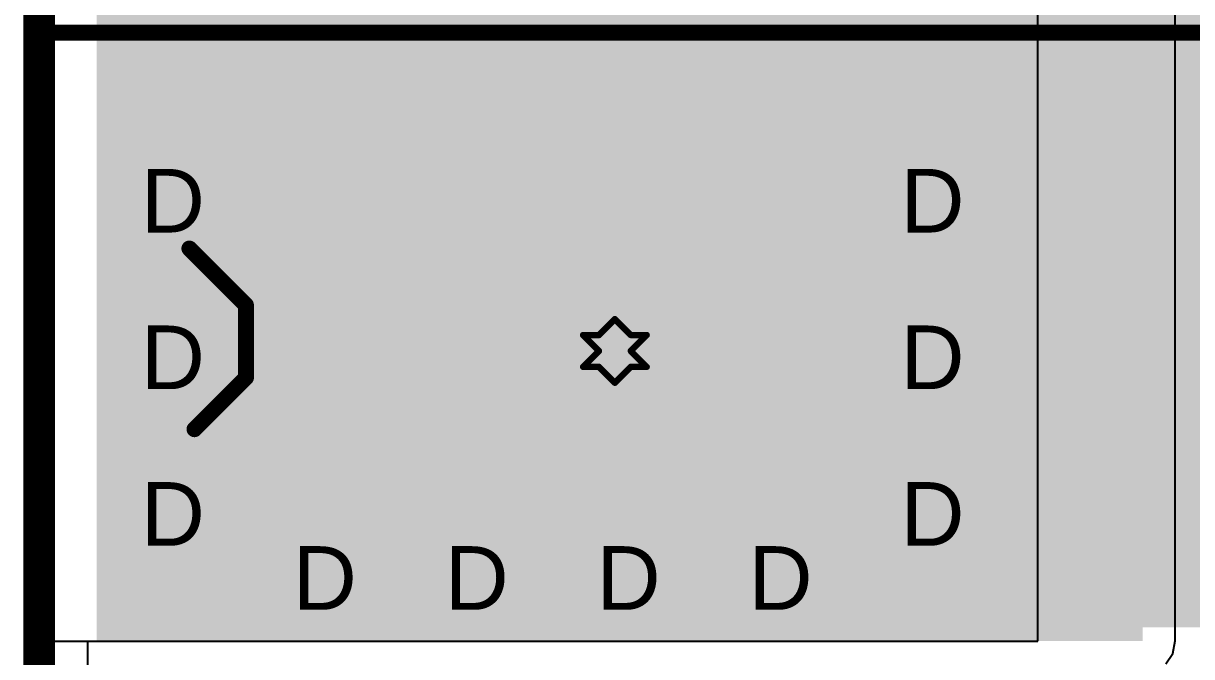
# Model space of a CAD drawing. Header units: inches. Extents: x 0 to 5401, y 0 to 5414.
# Drawn here: x -0.13 to 9.2, y 44.39 to 49.45 of the extents above; entities that cross this region are included whole.
import ezdxf

# ---------------------------------------------------------------- set-up
doc = ezdxf.new("R2010")
doc.units = ezdxf.units.IN
for name, color, linetype in [('Board Outline', 216, 'Continuous'), ('Bottom Layer', 5, 'Continuous'), ('Bottom Solder', 6, 'Continuous'), ('Drill Drawing', 1, 'Continuous'), ('Layer 1', 16, 'Continuous'), ('Layer 2', 76, 'Continuous'), ('Pad Holes', 156, 'Continuous'), ('Top Layer', 1, 'Continuous'), ('Top Overlay', 2, 'Continuous'), ('Top Solder', 216, 'Continuous'), ('Via Holes', 16, 'Continuous')]:
    doc.layers.add(name, color=color, linetype=linetype)
doc.styles.add('Arial', font='', dxfattribs={"height": 0.2})
doc.styles.get('Arial').set_extended_font_data('Arial')

# ---------------------------------------------------------------- blocks, each defined once
blk = doc.blocks.new('1715721_195')
at = {"layer": 'Bottom Layer'}
blk.add_hatch(color=5, dxfattribs=at).paths.add_polyline_path([(-3.79, 1.25), (-1.29, 1.25), (-1.29, -1.25), (-3.79, -1.25)])
at = {"layer": 'Bottom Solder'}
blk.add_hatch(color=6, dxfattribs=at).paths.add_polyline_path([(-3.8916, 1.3516), (-1.1884, 1.3516), (-1.1884, -1.3516), (-3.8916, -1.3516)])
at = {"layer": 'Layer 1'}
h = blk.add_hatch(color=16, dxfattribs=at)
edge = h.paths.add_edge_path()
edge.add_arc((-2.54, 0), 1.25, 0, 360)
at = {"layer": 'Layer 2'}
h = blk.add_hatch(color=76, dxfattribs=at)
edge = h.paths.add_edge_path()
edge.add_arc((-2.54, 0), 1.25, 0, 360)
at = {"layer": 'Pad Holes'}
h = blk.add_hatch(color=7, dxfattribs=at)
edge = h.paths.add_edge_path()
edge.add_arc((-2.54, 0), 0.65, 0, 360)
at = {"layer": 'Top Layer'}
blk.add_hatch(color=1, dxfattribs=at).paths.add_polyline_path([(-3.79, 1.25), (-1.29, 1.25), (-1.29, -1.25), (-3.79, -1.25)])
at = {"layer": 'Top Solder'}
blk.add_hatch(color=216, dxfattribs=at).paths.add_polyline_path([(-3.8916, 1.3516), (-1.1884, 1.3516), (-1.1884, -1.3516), (-3.8916, -1.3516)])
at = {"layer": 'Top Overlay'}
for points in [[(-5.08, -4.6, 0.127, 0.127, 0), (-5.08, 5.2, 0.127, 0.127, 0)], [(-3.3578, -3.3985, 0.127, 0.127, 0), (-2.9057, -2.9464, 0.127, 0.127, 0)], [(-2.3267, -2.9464, 0.127, 0.127, 0), (-2.9057, -2.9464, 0.127, 0.127, 0)], [(-1.9151, -3.3579, 0.127, 0.127, 0), (-2.3267, -2.9464, 0.127, 0.127, 0)], [(5.08, -4.6, 0.127, 0.127, 0), (-5.08, -4.6, 0.127, 0.127, 0)]]:
    blk.add_lwpolyline(points, format="xyseb", dxfattribs=at)
for points in [[(-2.9375, -2.9464, 0.0635, 0.0635, 1), (-2.874, -2.9464, 0.0635, 0.0635, 1)], [(-2.9375, -2.9464, 0.0635, 0.0635, 1), (-2.874, -2.9464, 0.0635, 0.0635, 1)], [(-2.3584, -2.9464, 0.0635, 0.0635, 1), (-2.2949, -2.9464, 0.0635, 0.0635, 1)], [(-2.3584, -2.9464, 0.0635, 0.0635, 1), (-2.2949, -2.9464, 0.0635, 0.0635, 1)], [(-3.3896, -3.3985, 0.0635, 0.0635, 1), (-3.3261, -3.3985, 0.0635, 0.0635, 1)], [(-1.9469, -3.3579, 0.0635, 0.0635, 1), (-1.8834, -3.3579, 0.0635, 0.0635, 1)], [(-5.1117, -4.6, 0.0635, 0.0635, 1), (-5.0483, -4.6, 0.0635, 0.0635, 1)], [(-5.1117, -4.6, 0.0635, 0.0635, 1), (-5.0483, -4.6, 0.0635, 0.0635, 1)]]:
    blk.add_lwpolyline(points, format="xyseb", close=True, dxfattribs=at)

msp = doc.modelspace()

# ---------------------------------------------------------------- hatches: boundary and pattern name
at = {"layer": 'Bottom Layer'}
msp.add_hatch(color=5, dxfattribs=at).paths.add_polyline_path([(0.4572, 44.5196), (8.8138, 44.5196), (8.8138, 58.9468), (0.4572, 58.9468)])
h = msp.add_hatch(color=5, dxfattribs=at)
edge = h.paths.add_edge_path()
edge.add_arc((1.0307, 48.0846), 0.3, 0, 360)
h = msp.add_hatch(color=5, dxfattribs=at)
edge = h.paths.add_edge_path()
edge.add_arc((7.0975, 48.0846), 0.3, 0, 360)
h = msp.add_hatch(color=5, dxfattribs=at)
edge = h.paths.add_edge_path()
edge.add_arc((1.0307, 46.8346), 0.3, 0, 360)
h = msp.add_hatch(color=5, dxfattribs=at)
edge = h.paths.add_edge_path()
edge.add_arc((7.0975, 46.8346), 0.3, 0, 360)
h = msp.add_hatch(color=5, dxfattribs=at)
edge = h.paths.add_edge_path()
edge.add_arc((1.0307, 45.5846), 0.3, 0, 360)
h = msp.add_hatch(color=5, dxfattribs=at)
edge = h.paths.add_edge_path()
edge.add_arc((7.0975, 45.5846), 0.3, 0, 360)
h = msp.add_hatch(color=5, dxfattribs=at)
edge = h.paths.add_edge_path()
edge.add_arc((2.244, 45.0731), 0.3, 0, 360)
h = msp.add_hatch(color=5, dxfattribs=at)
edge = h.paths.add_edge_path()
edge.add_arc((3.4574, 45.0731), 0.3, 0, 360)
h = msp.add_hatch(color=5, dxfattribs=at)
edge = h.paths.add_edge_path()
edge.add_arc((4.6708, 45.0731), 0.3, 0, 360)
h = msp.add_hatch(color=5, dxfattribs=at)
edge = h.paths.add_edge_path()
edge.add_arc((5.8842, 45.0731), 0.3, 0, 360)
at = {"layer": 'Bottom Solder'}
h = msp.add_hatch(color=6, dxfattribs=at)
edge = h.paths.add_edge_path()
edge.add_arc((1.0307, 48.0846), 0.4016, 0, 360)
h = msp.add_hatch(color=6, dxfattribs=at)
edge = h.paths.add_edge_path()
edge.add_arc((7.0975, 48.0846), 0.4016, 0, 360)
h = msp.add_hatch(color=6, dxfattribs=at)
edge = h.paths.add_edge_path()
edge.add_arc((1.0307, 46.8346), 0.4016, 0, 360)
h = msp.add_hatch(color=6, dxfattribs=at)
edge = h.paths.add_edge_path()
edge.add_arc((7.0975, 46.8346), 0.4016, 0, 360)
h = msp.add_hatch(color=6, dxfattribs=at)
edge = h.paths.add_edge_path()
edge.add_arc((1.0307, 45.5846), 0.4016, 0, 360)
h = msp.add_hatch(color=6, dxfattribs=at)
edge = h.paths.add_edge_path()
edge.add_arc((7.0975, 45.5846), 0.4016, 0, 360)
h = msp.add_hatch(color=6, dxfattribs=at)
edge = h.paths.add_edge_path()
edge.add_arc((2.244, 45.0731), 0.4016, 0, 360)
h = msp.add_hatch(color=6, dxfattribs=at)
edge = h.paths.add_edge_path()
edge.add_arc((3.4574, 45.0731), 0.4016, 0, 360)
h = msp.add_hatch(color=6, dxfattribs=at)
edge = h.paths.add_edge_path()
edge.add_arc((4.6708, 45.0731), 0.4016, 0, 360)
h = msp.add_hatch(color=6, dxfattribs=at)
edge = h.paths.add_edge_path()
edge.add_arc((5.8842, 45.0731), 0.4016, 0, 360)
at = {"layer": 'Layer 1'}
h = msp.add_hatch(color=16, dxfattribs=at)
edge = h.paths.add_edge_path()
edge.add_arc((1.0307, 48.0846), 0.3, 0, 360)
h = msp.add_hatch(color=16, dxfattribs=at)
edge = h.paths.add_edge_path()
edge.add_arc((7.0975, 48.0846), 0.3, 0, 360)
h = msp.add_hatch(color=16, dxfattribs=at)
edge = h.paths.add_edge_path()
edge.add_arc((1.0307, 46.8346), 0.3, 0, 360)
h = msp.add_hatch(color=16, dxfattribs=at)
edge = h.paths.add_edge_path()
edge.add_arc((7.0975, 46.8346), 0.3, 0, 360)
h = msp.add_hatch(color=16, dxfattribs=at)
edge = h.paths.add_edge_path()
edge.add_arc((1.0307, 45.5846), 0.3, 0, 360)
h = msp.add_hatch(color=16, dxfattribs=at)
edge = h.paths.add_edge_path()
edge.add_arc((7.0975, 45.5846), 0.3, 0, 360)
h = msp.add_hatch(color=16, dxfattribs=at)
edge = h.paths.add_edge_path()
edge.add_arc((2.244, 45.0731), 0.3, 0, 360)
h = msp.add_hatch(color=16, dxfattribs=at)
edge = h.paths.add_edge_path()
edge.add_arc((3.4574, 45.0731), 0.3, 0, 360)
h = msp.add_hatch(color=16, dxfattribs=at)
edge = h.paths.add_edge_path()
edge.add_arc((4.6708, 45.0731), 0.3, 0, 360)
h = msp.add_hatch(color=16, dxfattribs=at)
edge = h.paths.add_edge_path()
edge.add_arc((5.8842, 45.0731), 0.3, 0, 360)
at = {"layer": 'Layer 2'}
h = msp.add_hatch(color=76, dxfattribs=at)
edge = h.paths.add_edge_path()
edge.add_arc((1.0307, 48.0846), 0.3, 0, 360)
h = msp.add_hatch(color=76, dxfattribs=at)
edge = h.paths.add_edge_path()
edge.add_arc((7.0975, 48.0846), 0.3, 0, 360)
h = msp.add_hatch(color=76, dxfattribs=at)
edge = h.paths.add_edge_path()
edge.add_arc((1.0307, 46.8346), 0.3, 0, 360)
h = msp.add_hatch(color=76, dxfattribs=at)
edge = h.paths.add_edge_path()
edge.add_arc((7.0975, 46.8346), 0.3, 0, 360)
h = msp.add_hatch(color=76, dxfattribs=at)
edge = h.paths.add_edge_path()
edge.add_arc((1.0307, 45.5846), 0.3, 0, 360)
h = msp.add_hatch(color=76, dxfattribs=at)
edge = h.paths.add_edge_path()
edge.add_arc((7.0975, 45.5846), 0.3, 0, 360)
h = msp.add_hatch(color=76, dxfattribs=at)
edge = h.paths.add_edge_path()
edge.add_arc((2.244, 45.0731), 0.3, 0, 360)
h = msp.add_hatch(color=76, dxfattribs=at)
edge = h.paths.add_edge_path()
edge.add_arc((3.4574, 45.0731), 0.3, 0, 360)
h = msp.add_hatch(color=76, dxfattribs=at)
edge = h.paths.add_edge_path()
edge.add_arc((4.6708, 45.0731), 0.3, 0, 360)
h = msp.add_hatch(color=76, dxfattribs=at)
edge = h.paths.add_edge_path()
edge.add_arc((5.8842, 45.0731), 0.3, 0, 360)
at = {"layer": 'Top Layer'}
for points in [[(0.4572, 44.6278), (13.5132, 44.6278), (13.5132, 58.9468), (0.4572, 58.9468)], [(0.4572, 44.6278), (16.5762, 44.6278), (16.5762, 49.2252), (0.4572, 49.2252)]]:
    msp.add_hatch(color=1, dxfattribs=at).paths.add_polyline_path(points)
h = msp.add_hatch(color=1, dxfattribs=at)
edge = h.paths.add_edge_path()
edge.add_arc((1.0307, 48.0846), 0.3, 0, 360)
h = msp.add_hatch(color=1, dxfattribs=at)
edge = h.paths.add_edge_path()
edge.add_arc((7.0975, 48.0846), 0.3, 0, 360)
h = msp.add_hatch(color=1, dxfattribs=at)
edge = h.paths.add_edge_path()
edge.add_arc((1.0307, 46.8346), 0.3, 0, 360)
h = msp.add_hatch(color=1, dxfattribs=at)
edge = h.paths.add_edge_path()
edge.add_arc((7.0975, 46.8346), 0.3, 0, 360)
h = msp.add_hatch(color=1, dxfattribs=at)
edge = h.paths.add_edge_path()
edge.add_arc((1.0307, 45.5846), 0.3, 0, 360)
h = msp.add_hatch(color=1, dxfattribs=at)
edge = h.paths.add_edge_path()
edge.add_arc((7.0975, 45.5846), 0.3, 0, 360)
h = msp.add_hatch(color=1, dxfattribs=at)
edge = h.paths.add_edge_path()
edge.add_arc((2.244, 45.0731), 0.3, 0, 360)
h = msp.add_hatch(color=1, dxfattribs=at)
edge = h.paths.add_edge_path()
edge.add_arc((3.4574, 45.0731), 0.3, 0, 360)
h = msp.add_hatch(color=1, dxfattribs=at)
edge = h.paths.add_edge_path()
edge.add_arc((4.6708, 45.0731), 0.3, 0, 360)
h = msp.add_hatch(color=1, dxfattribs=at)
edge = h.paths.add_edge_path()
edge.add_arc((5.8842, 45.0731), 0.3, 0, 360)
at = {"layer": 'Top Solder'}
h = msp.add_hatch(color=216, dxfattribs=at)
edge = h.paths.add_edge_path()
edge.add_arc((1.0307, 48.0846), 0.4016, 0, 360)
h = msp.add_hatch(color=216, dxfattribs=at)
edge = h.paths.add_edge_path()
edge.add_arc((7.0975, 48.0846), 0.4016, 0, 360)
h = msp.add_hatch(color=216, dxfattribs=at)
edge = h.paths.add_edge_path()
edge.add_arc((1.0307, 46.8346), 0.4016, 0, 360)
h = msp.add_hatch(color=216, dxfattribs=at)
edge = h.paths.add_edge_path()
edge.add_arc((7.0975, 46.8346), 0.4016, 0, 360)
h = msp.add_hatch(color=216, dxfattribs=at)
edge = h.paths.add_edge_path()
edge.add_arc((1.0307, 45.5846), 0.4016, 0, 360)
h = msp.add_hatch(color=216, dxfattribs=at)
edge = h.paths.add_edge_path()
edge.add_arc((7.0975, 45.5846), 0.4016, 0, 360)
h = msp.add_hatch(color=216, dxfattribs=at)
edge = h.paths.add_edge_path()
edge.add_arc((2.244, 45.0731), 0.4016, 0, 360)
h = msp.add_hatch(color=216, dxfattribs=at)
edge = h.paths.add_edge_path()
edge.add_arc((3.4574, 45.0731), 0.4016, 0, 360)
h = msp.add_hatch(color=216, dxfattribs=at)
edge = h.paths.add_edge_path()
edge.add_arc((4.6708, 45.0731), 0.4016, 0, 360)
h = msp.add_hatch(color=216, dxfattribs=at)
edge = h.paths.add_edge_path()
edge.add_arc((5.8842, 45.0731), 0.4016, 0, 360)
at = {"layer": 'Via Holes'}
h = msp.add_hatch(color=7, dxfattribs=at)
edge = h.paths.add_edge_path()
edge.add_arc((1.0307, 48.0846), 0.15, 0, 360)
h = msp.add_hatch(color=7, dxfattribs=at)
edge = h.paths.add_edge_path()
edge.add_arc((7.0975, 48.0846), 0.15, 0, 360)
h = msp.add_hatch(color=7, dxfattribs=at)
edge = h.paths.add_edge_path()
edge.add_arc((1.0307, 46.8346), 0.15, 0, 360)
h = msp.add_hatch(color=7, dxfattribs=at)
edge = h.paths.add_edge_path()
edge.add_arc((7.0975, 46.8346), 0.15, 0, 360)
h = msp.add_hatch(color=7, dxfattribs=at)
edge = h.paths.add_edge_path()
edge.add_arc((1.0307, 45.5846), 0.15, 0, 360)
h = msp.add_hatch(color=7, dxfattribs=at)
edge = h.paths.add_edge_path()
edge.add_arc((7.0975, 45.5846), 0.15, 0, 360)
h = msp.add_hatch(color=7, dxfattribs=at)
edge = h.paths.add_edge_path()
edge.add_arc((2.244, 45.0731), 0.15, 0, 360)
h = msp.add_hatch(color=7, dxfattribs=at)
edge = h.paths.add_edge_path()
edge.add_arc((3.4574, 45.0731), 0.15, 0, 360)
h = msp.add_hatch(color=7, dxfattribs=at)
edge = h.paths.add_edge_path()
edge.add_arc((4.6708, 45.0731), 0.15, 0, 360)
h = msp.add_hatch(color=7, dxfattribs=at)
edge = h.paths.add_edge_path()
edge.add_arc((5.8842, 45.0731), 0.15, 0, 360)

# ---------------------------------------------------------------- linework, layer by layer
at = {"layer": 'Board Outline'}
msp.add_lwpolyline([(0, 0, 0.254, 0.254, 0), (0, 117, 0.254, 0.254, 0)], format="xyseb", dxfattribs=at)
at = {"layer": 'Bottom Layer'}
for p, q in [((9.0728, 44.5196), (9.0728, 58.9468)), ((9.0531, 44.4205), (9.0728, 44.5196)), ((8.9969, 44.3365), (9.0531, 44.4205))]:
    msp.add_line(p, q, dxfattribs=at)
at = {"layer": 'Drill Drawing'}
for points in [[(4.4704, 46.9616, 0.0508, 0.0508, 0), (4.5974, 47.0886, 0.0508, 0.0508, 0)], [(4.5974, 47.0886, 0.0508, 0.0508, 0), (4.7244, 46.9616, 0.0508, 0.0508, 0)], [(4.3434, 46.9616, 0.0508, 0.0508, 0), (4.4704, 46.8346, 0.0508, 0.0508, 0)], [(4.3434, 46.9616, 0.0508, 0.0508, 0), (4.4704, 46.9616, 0.0508, 0.0508, 0)], [(4.7244, 46.9616, 0.0508, 0.0508, 0), (4.8514, 46.9616, 0.0508, 0.0508, 0)], [(4.7244, 46.8346, 0.0508, 0.0508, 0), (4.8514, 46.9616, 0.0508, 0.0508, 0)], [(4.3434, 46.7076, 0.0508, 0.0508, 0), (4.4704, 46.8346, 0.0508, 0.0508, 0)], [(4.7244, 46.8346, 0.0508, 0.0508, 0), (4.8514, 46.7076, 0.0508, 0.0508, 0)], [(4.3434, 46.7076, 0.0508, 0.0508, 0), (4.4704, 46.7076, 0.0508, 0.0508, 0)], [(4.4704, 46.7076, 0.0508, 0.0508, 0), (4.5974, 46.5806, 0.0508, 0.0508, 0)], [(4.5974, 46.5806, 0.0508, 0.0508, 0), (4.7244, 46.7076, 0.0508, 0.0508, 0)], [(4.7244, 46.7076, 0.0508, 0.0508, 0), (4.8514, 46.7076, 0.0508, 0.0508, 0)]]:
    msp.add_lwpolyline(points, format="xyseb", dxfattribs=at)
for points in [[(4.5847, 47.0886, 0.0254, 0.0254, 1), (4.6101, 47.0886, 0.0254, 0.0254, 1)], [(4.5847, 47.0886, 0.0254, 0.0254, 1), (4.6101, 47.0886, 0.0254, 0.0254, 1)], [(4.3307, 46.9616, 0.0254, 0.0254, 1), (4.3561, 46.9616, 0.0254, 0.0254, 1)], [(4.3307, 46.9616, 0.0254, 0.0254, 1), (4.3561, 46.9616, 0.0254, 0.0254, 1)], [(4.4577, 46.9616, 0.0254, 0.0254, 1), (4.4831, 46.9616, 0.0254, 0.0254, 1)], [(4.4577, 46.9616, 0.0254, 0.0254, 1), (4.4831, 46.9616, 0.0254, 0.0254, 1)], [(4.7117, 46.9616, 0.0254, 0.0254, 1), (4.7371, 46.9616, 0.0254, 0.0254, 1)], [(4.7117, 46.9616, 0.0254, 0.0254, 1), (4.7371, 46.9616, 0.0254, 0.0254, 1)], [(4.8387, 46.9616, 0.0254, 0.0254, 1), (4.8641, 46.9616, 0.0254, 0.0254, 1)], [(4.8387, 46.9616, 0.0254, 0.0254, 1), (4.8641, 46.9616, 0.0254, 0.0254, 1)], [(4.4577, 46.8346, 0.0254, 0.0254, 1), (4.4831, 46.8346, 0.0254, 0.0254, 1)], [(4.4577, 46.8346, 0.0254, 0.0254, 1), (4.4831, 46.8346, 0.0254, 0.0254, 1)], [(4.7117, 46.8346, 0.0254, 0.0254, 1), (4.7371, 46.8346, 0.0254, 0.0254, 1)], [(4.7117, 46.8346, 0.0254, 0.0254, 1), (4.7371, 46.8346, 0.0254, 0.0254, 1)], [(4.3307, 46.7076, 0.0254, 0.0254, 1), (4.3561, 46.7076, 0.0254, 0.0254, 1)], [(4.3307, 46.7076, 0.0254, 0.0254, 1), (4.3561, 46.7076, 0.0254, 0.0254, 1)], [(4.4577, 46.7076, 0.0254, 0.0254, 1), (4.4831, 46.7076, 0.0254, 0.0254, 1)], [(4.4577, 46.7076, 0.0254, 0.0254, 1), (4.4831, 46.7076, 0.0254, 0.0254, 1)], [(4.7117, 46.7076, 0.0254, 0.0254, 1), (4.7371, 46.7076, 0.0254, 0.0254, 1)], [(4.7117, 46.7076, 0.0254, 0.0254, 1), (4.7371, 46.7076, 0.0254, 0.0254, 1)], [(4.8387, 46.7076, 0.0254, 0.0254, 1), (4.8641, 46.7076, 0.0254, 0.0254, 1)], [(4.8387, 46.7076, 0.0254, 0.0254, 1), (4.8641, 46.7076, 0.0254, 0.0254, 1)], [(4.5847, 46.5806, 0.0254, 0.0254, 1), (4.6101, 46.5806, 0.0254, 0.0254, 1)], [(4.5847, 46.5806, 0.0254, 0.0254, 1), (4.6101, 46.5806, 0.0254, 0.0254, 1)]]:
    msp.add_lwpolyline(points, format="xyseb", close=True, dxfattribs=at)
at = {"layer": 'Layer 1'}
for p, q in [((0, 72.3392), (0, 44.4238)), ((7.9756, 44.5191), (7.9756, 72.3392)), ((7.9756, 44.5191), (7.9756, 62.0456)), ((0, 44.4238), (0, 44.5191)), ((0, 44.5191), (7.9756, 44.5191)), ((0.3885, 10.4682), (0.3885, 44.5191)), ((0.3885, 44.5191), (7.9756, 44.5191))]:
    msp.add_line(p, q, dxfattribs=at)
at = {"layer": 'Layer 2'}
for p, q in [((0, 72.3392), (0, 44.4238)), ((7.9756, 44.5191), (7.9756, 72.3392)), ((7.9756, 44.5191), (7.9756, 62.7088)), ((0, 44.4238), (0, 44.5191)), ((0, 44.5191), (7.9756, 44.5191)), ((0.3885, 43.505), (0.3885, 44.5191)), ((0.3885, 44.5191), (7.9756, 44.5191))]:
    msp.add_line(p, q, dxfattribs=at)

# ---------------------------------------------------------------- block references
at = {"rotation": 270}
msp.add_blockref('1715721_195', (4.5974, 44.2946), dxfattribs=at)

# ---------------------------------------------------------------- texts
at = {"layer": 'Drill Drawing', "style": 'Arial'}
for p in [(0.8106, 47.7799), (6.8775, 47.7799), (0.8106, 46.5299), (6.8775, 46.5299), (0.8106, 45.2799), (6.8775, 45.2799), (2.024, 44.7684), (3.2373, 44.7684), (4.4507, 44.7684), (5.6641, 44.7684)]:
    msp.add_text('D', height=0.508, dxfattribs=at).set_placement(p)

doc.saveas('drawing.dxf')
